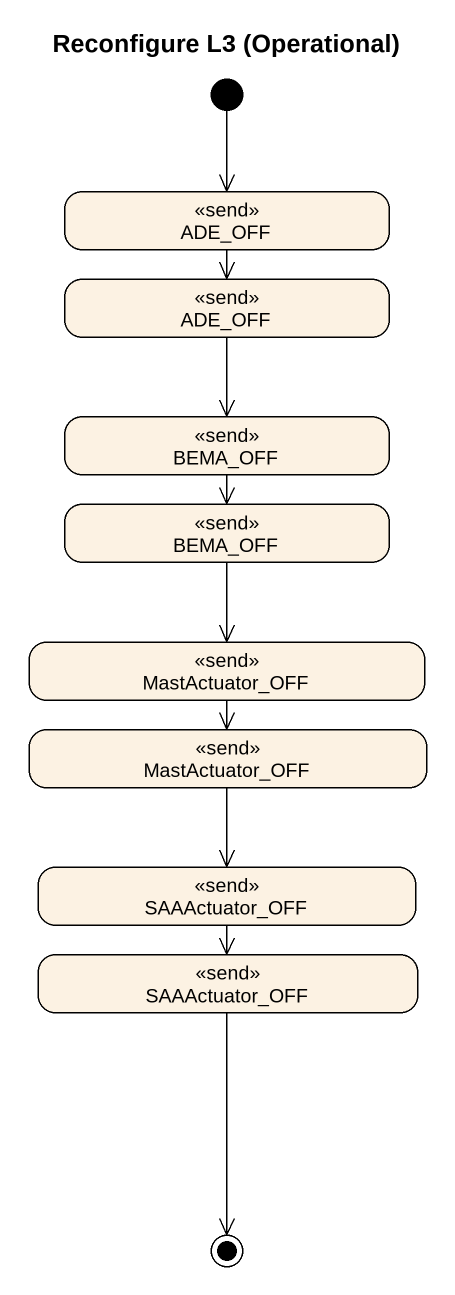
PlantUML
@startuml
title Reconfigure L3 (Operational)
hide empty description
state ADE_OFF <<send>>
state "ADE_OFF" as ADE_OFF_2 <<send>>
state BEMA_OFF <<send>>
state "BEMA_OFF" as BEMA_OFF_2 <<send>>
state MastActuator_OFF <<send>>
state "MastActuator_OFF" as MastActuator_OFF_2 <<send>>
state SAAActuator_OFF <<send>>
state "SAAActuator_OFF" as SAAActuator_OFF_2 <<send>>
[*] --> ADE_OFF
ADE_OFF --> ADE_OFF_2
ADE_OFF_2 --> BEMA_OFF
BEMA_OFF --> BEMA_OFF_2
BEMA_OFF_2 --> MastActuator_OFF
MastActuator_OFF --> MastActuator_OFF_2
MastActuator_OFF_2 --> SAAActuator_OFF
SAAActuator_OFF --> SAAActuator_OFF_2
SAAActuator_OFF_2 --> [*]
@enduml
